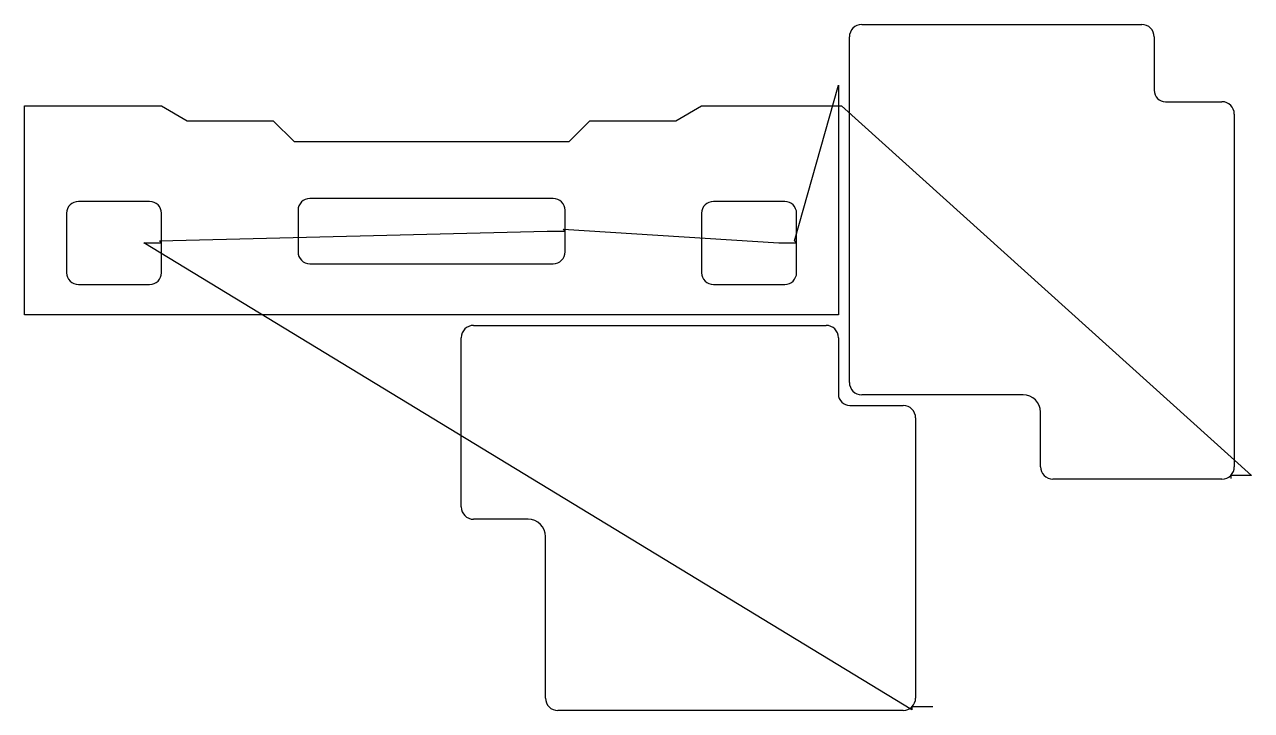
# Model space of a CAD drawing. Header units: metres. Extents: x 648 to 2715, y 19 to 1174.
import ezdxf

# ---------------------------------------------------------------- set-up
doc = ezdxf.new("R2010")
doc.units = ezdxf.units.M

msp = doc.modelspace()

# ---------------------------------------------------------------- linework, layer by layer
at = {"layer": 'TOOL_0'}
for p, q in [((2057.982, 1174.163), (2529.982, 1174.163)), ((2037.232, 571.413), (2037.232, 1153.413)), ((2550.732, 1153.413), (2550.732, 1063.413)), ((1944.759, 809.817), (2019.045, 1072.031)), ((2019.045, 1072.031), (2019.045, 1037.031)), ((647.545, 685.531), (647.545, 1037.031)), ((647.545, 1037.031), (878.496, 1037.031)), ((878.496, 1037.031), (921.797, 1012.031)), ((1744.792, 1012.031), (1788.093, 1037.031)), ((1788.093, 1037.031), (2019.044, 1037.031)), ((2019.044, 1037.031), (2024.044, 1037.031)), ((2019.045, 1037.031), (2019.045, 685.531)), ((2024.044, 1037.031), (2714.655, 414.741)), ((2569.982, 1044.163), (2664.982, 1044.163)), ((2685.732, 1023.413), (2685.732, 429.413)), ((921.797, 1012.031), (1066.605, 1012.031)), ((1066.605, 1012.031), (1101.605, 977.031)), ((1564.984, 977.031), (1599.984, 1012.031)), ((1599.984, 1012.031), (1744.792, 1012.031)), ((1101.605, 977.031), (1564.984, 977.031)), ((858.295, 876.281), (738.295, 876.281)), ((1538.295, 881.281), (1128.295, 881.281)), ((1928.295, 876.281), (1808.295, 876.281)), ((718.295, 856.281), (718.295, 756.281)), ((878.295, 806.281), (878.295, 856.281)), ((1108.295, 861.281), (1108.295, 791.281)), ((1558.295, 826.281), (1558.295, 861.281)), ((1788.295, 856.281), (1788.295, 756.281)), ((1948.295, 806.281), (1948.295, 856.281)), ((1558.295, 826.281), (1554.759, 829.817)), ((1554.759, 829.817), (1918.295, 806.281)), ((2142.711, 20.099), (848.295, 806.281)), ((848.295, 806.281), (878.295, 806.281)), ((874.759, 809.817), (1528.295, 826.281)), ((878.295, 806.281), (874.759, 809.817)), ((878.295, 756.281), (878.295, 806.281)), ((1528.295, 826.281), (1558.295, 826.281)), ((1558.295, 791.281), (1558.295, 826.281)), ((1918.295, 806.281), (1948.295, 806.281)), ((1948.295, 806.281), (1944.759, 809.817)), ((1948.295, 756.281), (1948.295, 806.281)), ((1128.295, 771.281), (1538.295, 771.281)), ((738.295, 736.281), (858.295, 736.281)), ((1808.295, 736.281), (1928.295, 736.281)), ((2019.045, 685.531), (647.545, 685.531)), ((1404.039, 667.521), (1998.039, 667.521)), ((1383.289, 361.771), (1383.289, 646.771)), ((2018.789, 646.771), (2018.789, 551.771)), ((2329.982, 550.663), (2057.982, 550.663)), ((2038.039, 532.521), (2128.039, 532.521)), ((2359.232, 429.413), (2359.232, 521.413)), ((2148.789, 511.771), (2148.789, 39.771)), ((2679.654, 414.741), (2679.654, 409.741)), ((2714.655, 414.741), (2679.655, 414.741)), ((2664.982, 408.663), (2379.982, 408.663)), ((1496.039, 341.021), (1404.039, 341.021)), ((1525.289, 39.771), (1525.289, 311.771)), ((2142.711, 25.099), (2142.711, 20.099)), ((2177.712, 25.099), (2142.712, 25.099)), ((2128.039, 19.021), (1546.039, 19.021))]:
    msp.add_line(p, q, dxfattribs=at)
for centre, radius, start, end in [((2057.982, 1153.413), 20.75, 90, 180), ((2529.982, 1153.413), 20.75, 0, 90), ((2569.982, 1063.413), 19.25, 180, 270), ((2664.982, 1023.413), 20.75, 0, 90), ((738.295, 856.281), 20, 90, 180), ((858.295, 856.281), 20, 0, 90), ((1128.295, 861.281), 20, 90, 180), ((1538.295, 861.281), 20, 0, 90), ((1808.295, 856.281), 20, 90, 180), ((1928.295, 856.281), 20, 0, 90), ((1128.295, 791.281), 20, 180, 270), ((1538.295, 791.281), 20, 270, 0), ((738.295, 756.281), 20, 180, 270), ((858.295, 756.281), 20, 270, 0), ((1808.295, 756.281), 20, 180, 270), ((1928.295, 756.281), 20, 270, 0), ((1404.039, 646.771), 20.75, 90, 180), ((1998.039, 646.771), 20.75, 0, 90), ((2057.982, 571.413), 20.75, 180, 270), ((2038.039, 551.771), 19.25, 180, 270), ((2329.982, 521.413), 29.25, 0, 90), ((2128.039, 511.771), 20.75, 0, 90), ((2379.982, 429.413), 20.75, 180, 270), ((2664.983, 429.413), 20.749, 269.997239, 315), ((2664.982, 429.413), 20.75, 315, 0), ((1404.039, 361.771), 20.75, 180, 270), ((1496.039, 311.771), 29.25, 0, 90), ((1546.039, 39.771), 20.75, 180, 270), ((2128.04, 39.771), 20.749, 269.997239, 315), ((2128.039, 39.771), 20.75, 315, 0)]:
    msp.add_arc(centre, radius, start, end, dxfattribs=at)

doc.saveas('drawing.dxf')
